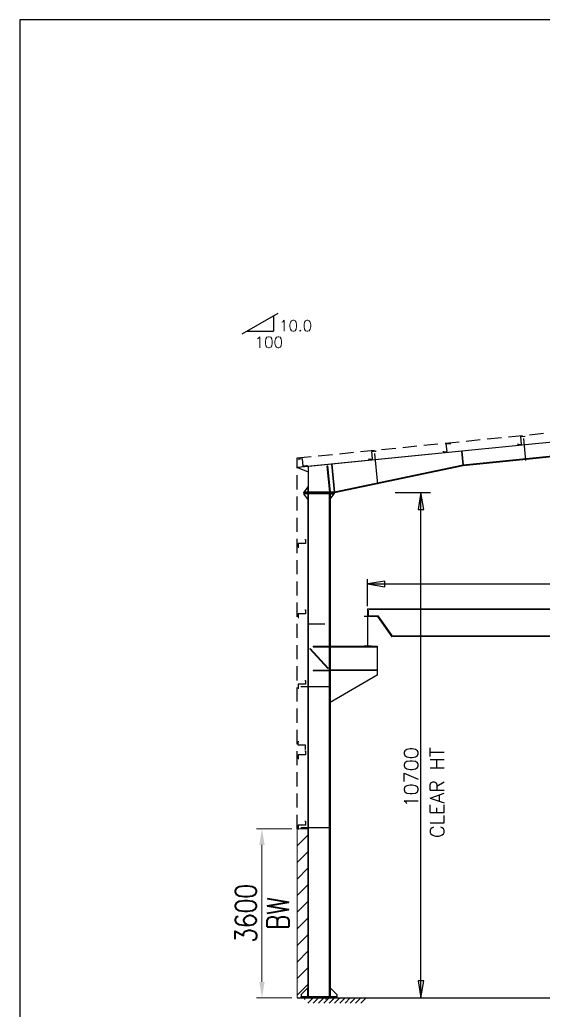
# Model space of a CAD drawing. Header units: millimetres. Extents: x 68421 to 1479662, y -51504 to 144751.
# Drawn here: x 1146465 to 1157605, y 59515 to 80606 of the extents above; entities that cross this region are included whole.
import ezdxf

# ---------------------------------------------------------------- set-up
doc = ezdxf.new("R2010")
doc.units = ezdxf.units.MM
doc.header["$LTSCALE"] = 0.35
doc.header["$MEASUREMENT"] = 0
doc.linetypes.add('CONTIN', pattern=[0, 0, 0])
doc.linetypes.add('DASHED', pattern=[1290.855, 860.57, -430.285])
doc.layers.get('0').update_dxf_attribs({"linetype": 'CONTIN'})
doc.layers.get('Defpoints').update_dxf_attribs({"linetype": 'CONTINUOUS'})
for name, color, linetype in [('1', 7, 'CONTIN'), ('10', 10, 'CONTIN'), ('11', 7, 'CONTIN'), ('12', 6, 'CONTIN'), ('2', 6, 'CONTIN'), ('22', 7, 'CONTIN'), ('3', 7, 'CONTIN'), ('5', 5, 'DASHED')]:
    doc.layers.add(name, color=color, linetype=linetype)
doc.styles.add('SIMPLEX', font='simplex.shx', dxfattribs={"width": 0.8})
doc.dimstyles.new('FOR D', dxfattribs={"dimscale": 114, "dimtxt": 2, "dimasz": 2, "dimexe": 1, "dimexo": 1, "dimgap": 1, "dimtad": 1, "dimdec": 0, "dimzin": 0, "dimdsep": 46, "dimtxsty": 'SIMPLEX', "dimcen": 1, "dimclrd": 6, "dimclre": 6, "dimclrt": 7, "dimadec": 0, "dimazin": 0, "dimtfac": 1, "dimtdec": 0, "dimtofl": 0, "dimtmove": 0, "dimatfit": 3, "dimfxl": 1, "dimtolj": 1, "dimtzin": 0, "dimlwd": 0, "dimlwe": 0, "dimarcsym": 1})

# ---------------------------------------------------------------- blocks, each defined once
blk = doc.blocks.new('WSECTN')
for p, q in [((-76.2, 25.4), (76.2, 25.4)), ((0, 0), (0, 25.4)), ((-76.2, 0), (76.2, 0))]:
    blk.add_line(p, q)
blk = doc.blocks.new('ARROWF')
for p, q in [((0, 0), (-366, 61)), ((-366, 61), (-366, -61)), ((-366, -61), (0, 0))]:
    blk.add_line(p, q)
blk = doc.blocks.new('ZCOL')
for p, q in [((10.2, 0), (0, 0)), ((0, 0), (0, -25.4)), ((10.2, -2.5), (10.2, 0)), ((-10.2, -25.4), (-10.2, -22.9)), ((0, -25.4), (-10.2, -25.4))]:
    blk.add_line(p, q)
blk = doc.blocks.new('FGD')
at = {"lineweight": 0}
for p, q in [((1119001, 91678), (1131701, 91682)), ((1119001, 91678), (1119001, 91509)), ((1119021, 91652), (1119021, 91536)), ((1119028, 91658), (1131675, 91662)), ((1119001, 91509), (1119211, 91509)), ((1119028, 91529), (1119218, 91529)), ((1119211, 91509), (1119518, 91082)), ((1119224, 91526), (1119526, 91105)), ((1119518, 91082), (1131185, 91086)), ((1119531, 91102), (1131171, 91106))]:
    blk.add_line(p, q, dxfattribs=at)
for centre, start, end in [((1119028, 91652), 90, 180), ((1119028, 91536), 180, 270), ((1119218, 91522), 35.6722, 90)]:
    blk.add_arc(centre, 6.64, start, end, dxfattribs=at)
blk = doc.blocks.new('*D266')
at = {"color": 6, "linetype": 'Continuous', "lineweight": 0}
for p, q in [((1152254.23389, 63376.54), (1151505, 63376.54)), ((1151619, 63034.54), (1151619, 60118.54)), ((1152254.23389, 59776.54), (1151505, 59776.54))]:
    blk.add_line(p, q, dxfattribs=at)
at = {"color": 6, "linetype": 'Continuous', "lineweight": 5}
for points in [[(1151676, 63034.54), (1151562, 63034.54), (1151619, 63376.54)], [(1151562, 60118.54), (1151676, 60118.54), (1151619, 59776.54)]]:
    blk.add_solid(points, dxfattribs=at)
at = {"layer": 'Defpoints', "color": 0, "linetype": 'Continuous', "lineweight": 5}
for p in [(1152368.23389, 63376.54), (1151619, 59776.54), (1152368.23389, 59776.54)]:
    blk.add_point(p, dxfattribs=at)
at = {"color": 7, "linetype": 'Continuous', "lineweight": 5, "char_height": 456, "attachment_point": 5, "rotation": 90, "style": 'SIMPLEX'}
for s, insert in [('\\A1;3600', (1151277, 61576.54)), ('BW', (1151961, 61576.54))]:
    blk.add_mtext(s, dxfattribs=dict(at, insert=insert))

msp = doc.modelspace()

# ---------------------------------------------------------------- hatches: boundary and pattern name
at = {"linetype": 'Continuous', "lineweight": 5}
h = msp.add_hatch(dxfattribs=at)
h.set_pattern_fill('ANSI31', color=256, scale=2000)
h.set_pattern_definition([(45, (34867, 4407), (-176.776695, 176.776695), [])])
h.paths.add_polyline_path([(1152368.23389, 63376.54), (1152603.23388, 63376.54), (1152603.23388, 59776.54), (1152368.23389, 59776.54)])

# ---------------------------------------------------------------- linework, layer by layer
msp.add_lwpolyline([(1152368.23389, 63376.54), (1152603.23388, 63376.54), (1152603.23388, 59776.54), (1152368.23389, 59776.54)], close=True, dxfattribs=at)
at = {"layer": '1'}
for p, q in [((1152378.23389, 71076.542), (1161502.6753, 71988.9863)), ((1161503.17334, 71984.0097), (1152378.73089, 71071.5673)), ((1161503.17334, 71984.0097), (1155871.26197, 71420.8193)), ((1161533.02393, 71685.5), (1155901.11353, 71122.3086)), ((1161533.02393, 71685.5), (1155901.38086, 71122.3359)), ((1155901.87891, 71117.3603), (1161533.52198, 71680.5244)), ((1157183.77149, 71686.3076), (1157230.20703, 71221.9541)), ((1155871.26197, 71420.8193), (1153103.48188, 71144.0429)), ((1154012.09034, 71369.1396), (1154077.51868, 70714.8525)), ((1155901.11353, 71122.3086), (1155871.26197, 71420.8193)), ((1155871.26197, 71420.8193), (1155901.11353, 71122.3086)), ((1152603.23389, 71094.0175), (1152373.23389, 71071.0175)), ((1152378.73089, 71071.5673), (1152378.23389, 71076.542)), ((1152608.23389, 71094.0175), (1152603.23389, 71094.0175)), ((1152603.23389, 71094.0175), (1152603.23389, 70546.5254)), ((1153103.48188, 71144.0429), (1152608.23389, 71094.5175)), ((1152608.23389, 70546.5254), (1152608.23389, 71094.5175)), ((1152608.23389, 70546.5254), (1152608.23389, 71094.0175)), ((1153012.48688, 71104.2441), (1153002.53583, 71103.248)), ((1153012.48688, 71104.2441), (1153002.53583, 71103.248)), ((1153012.48688, 71104.2441), (1153002.53583, 71103.248)), ((1153012.48688, 71104.2441), (1153002.53583, 71103.248)), ((1153012.48688, 71104.2441), (1153002.53583, 71103.248)), ((1153012.48688, 71104.2441), (1153002.53583, 71103.248)), ((1153012.48688, 71104.2441), (1153002.53583, 71103.248)), ((1153012.48688, 71104.2441), (1153002.53583, 71103.248)), ((1153012.48688, 71104.2441), (1153002.53583, 71103.248)), ((1153002.53583, 71103.248), (1153058.25788, 70546.0273)), ((1153002.53583, 71103.248), (1153058.25788, 70546.0273)), ((1153002.53583, 71103.248), (1153058.25788, 70546.0273)), ((1153002.53583, 71103.248), (1153058.25788, 70546.0273)), ((1153002.53583, 71103.248), (1153058.25788, 70546.0273)), ((1153002.53583, 71103.248), (1153058.25788, 70546.0273)), ((1153002.53583, 71103.248), (1153058.25788, 70546.0273)), ((1153002.53583, 71103.248), (1153058.25788, 70546.0273)), ((1153002.53583, 71103.248), (1153058.25788, 70546.0273)), ((1153012.48688, 71104.2441), (1153068.20887, 70547.0224)), ((1153012.48688, 71104.2441), (1153068.20887, 70547.0224)), ((1153012.48688, 71104.2441), (1153068.20887, 70547.0224)), ((1153012.48688, 71104.2441), (1153068.20887, 70547.0224)), ((1153012.48688, 71104.2441), (1153068.20887, 70547.0224)), ((1153012.48688, 71104.2441), (1153068.20887, 70547.0224)), ((1153012.48688, 71104.2441), (1153068.20887, 70547.0224)), ((1153012.48688, 71104.2441), (1153068.20887, 70547.0224)), ((1153012.48688, 71104.2441), (1153068.20887, 70547.0224)), ((1153163.23389, 70546.5254), (1153103.48188, 71144.0429)), ((1153103.48188, 71144.0429), (1153163.23389, 70546.5254)), ((1155901.11353, 71122.3086), (1153163.23389, 70546.5254)), ((1155900.84961, 71122.2539), (1153163.23389, 70546.5254)), ((1153164.26288, 70541.6328), (1155901.87891, 71117.3603)), ((1155900.84961, 71122.2539), (1155901.87891, 71117.3603)), ((1155901.11353, 71122.3086), (1155901.11353, 71122.3086)), ((1155901.38086, 71122.3359), (1155901.87891, 71117.3603)), ((1152373.23389, 71071.0175), (1152603.23389, 70979.0185)), ((1152603.23389, 70666.5244), (1152508.23387, 70546.5254)), ((1152603.23389, 70546.5254), (1152603.23389, 70666.5244)), ((1153158.23389, 70546.5254), (1152508.23387, 70546.5254)), ((1152508.23387, 70530.5254), (1152508.23387, 70546.5254)), ((1152508.23387, 70546.5254), (1152508.23387, 70546.5254)), ((1152603.23389, 70546.5254), (1152508.23387, 70546.5254)), ((1152508.23387, 70530.5254), (1153158.23389, 70530.5254)), ((1152508.23387, 70530.5254), (1152508.23387, 70514.5254)), ((1152508.23387, 70530.5254), (1153158.23389, 70530.5254)), ((1153158.23389, 70514.5254), (1152508.23387, 70514.5254)), ((1152598.23387, 70394.5254), (1152508.23387, 70514.5254)), ((1152508.23387, 70514.5254), (1152508.23387, 70514.5254)), ((1152598.23387, 70514.5254), (1152508.23387, 70514.5254)), ((1152558.23387, 70501.8252), (1152558.23387, 70559.2255)), ((1152558.23387, 70501.8252), (1152558.23387, 70559.2255)), ((1152608.23389, 70514.5254), (1152598.23387, 70514.5254)), ((1152598.23387, 70514.5254), (1152598.23387, 59796.54)), ((1152598.23387, 70514.5254), (1152598.23387, 70394.5254)), ((1152608.23389, 70546.5254), (1152603.23389, 70546.5254)), ((1153163.23389, 70546.5254), (1152608.23389, 70546.5254)), ((1153058.23389, 70514.5254), (1152608.23389, 70514.5254)), ((1152608.23389, 59796.54), (1152608.23389, 70514.5254)), ((1152608.23389, 59796.54), (1152608.23389, 70514.5254)), ((1152658.23389, 70501.8252), (1152658.23389, 70559.2255)), ((1152658.23389, 70501.8252), (1152658.23389, 70559.2255)), ((1153008.23389, 70501.8252), (1153008.23389, 70559.2255)), ((1153008.23389, 70501.8252), (1153008.23389, 70559.2255)), ((1153058.23389, 59796.54), (1153058.23389, 70514.5254)), ((1153058.23389, 70514.5254), (1153058.23389, 70514.5254)), ((1153058.23389, 59796.54), (1153058.23389, 70514.5254)), ((1153058.23389, 70514.5254), (1153068.23389, 70514.5254)), ((1153068.20887, 70547.0224), (1153058.25788, 70546.0273)), ((1153068.20887, 70547.0224), (1153058.25788, 70546.0273)), ((1153068.20887, 70547.0224), (1153058.25788, 70546.0273)), ((1153068.20887, 70547.0224), (1153058.25788, 70546.0273)), ((1153068.20887, 70547.0224), (1153058.25788, 70546.0273)), ((1153068.20887, 70547.0224), (1153058.25788, 70546.0273)), ((1153068.20887, 70547.0224), (1153058.25788, 70546.0273)), ((1153068.20887, 70547.0224), (1153058.25788, 70546.0273)), ((1153068.20887, 70547.0224), (1153058.25788, 70546.0273)), ((1153068.23389, 70514.5254), (1153068.23389, 59796.54)), ((1153068.23389, 70514.5254), (1153068.23389, 70394.5254)), ((1153068.23389, 70394.5254), (1153158.23389, 70514.5254)), ((1153068.23389, 70514.5254), (1153158.23389, 70514.5254)), ((1153108.23389, 70501.8252), (1153108.23389, 70559.2255)), ((1153108.23389, 70501.8252), (1153108.23389, 70559.2255)), ((1153158.23389, 70530.5254), (1153158.23389, 70546.5254)), ((1153158.23389, 70530.5254), (1153158.23389, 70514.5254)), ((1153158.23389, 70514.5254), (1153158.23389, 70514.5254)), ((1153163.23389, 70546.5254), (1153163.23389, 70546.5254)), ((1153163.23389, 70546.5254), (1153163.23389, 70546.5254)), ((1153163.23389, 70546.5254), (1153164.26288, 70541.6328)), ((1152608.23389, 67746.54), (1152958.23389, 67746.54)), ((1152608.23389, 67746.54), (1152608.23389, 67740.54)), ((1152608.23389, 67746.54), (1152958.23389, 67746.54)), ((1152608.23389, 67746.54), (1152608.23389, 67740.54)), ((1152608.23389, 67746.54), (1152958.23389, 67746.54)), ((1152608.23389, 67746.54), (1152608.23389, 67740.54)), ((1152608.23389, 67746.54), (1152958.23389, 67746.54)), ((1152608.23389, 67746.54), (1152608.23389, 67740.54)), ((1152608.23389, 67746.54), (1152958.23389, 67746.54)), ((1152608.23389, 67746.54), (1152608.23389, 67740.54)), ((1152608.23389, 67746.54), (1152958.23389, 67746.54)), ((1152608.23389, 67746.54), (1152608.23389, 67740.54)), ((1152608.23389, 67746.54), (1152958.23389, 67746.54)), ((1152608.23389, 67746.54), (1152608.23389, 67740.54)), ((1152608.23389, 67746.54), (1152958.23389, 67746.54)), ((1152608.23389, 67746.54), (1152608.23389, 67740.54)), ((1152608.23389, 67746.54), (1152958.23389, 67746.54)), ((1152608.23389, 67746.54), (1152608.23389, 67740.54)), ((1152608.23389, 67740.54), (1152958.23389, 67740.54)), ((1152608.23389, 67740.54), (1152958.23389, 67740.54)), ((1152608.23389, 67740.54), (1152958.23389, 67740.54)), ((1152608.23389, 67740.54), (1152958.23389, 67740.54)), ((1152608.23389, 67740.54), (1152958.23389, 67740.54)), ((1152608.23389, 67740.54), (1152958.23389, 67740.54)), ((1152608.23389, 67740.54), (1152958.23389, 67740.54)), ((1152608.23389, 67740.54), (1152958.23389, 67740.54)), ((1152608.23389, 67740.54), (1152958.23389, 67740.54)), ((1152958.23389, 67746.54), (1152958.23389, 67740.54)), ((1152958.23389, 67746.54), (1152958.23389, 67740.54)), ((1152958.23389, 67746.54), (1152958.23389, 67740.54)), ((1152958.23389, 67746.54), (1152958.23389, 67740.54)), ((1152958.23389, 67746.54), (1152958.23389, 67740.54)), ((1152958.23389, 67746.54), (1152958.23389, 67740.54)), ((1152958.23389, 67746.54), (1152958.23389, 67740.54)), ((1152958.23389, 67746.54), (1152958.23389, 67740.54)), ((1152958.23389, 67746.54), (1152958.23389, 67740.54)), ((1152645.88089, 67215.50973), (1152641.43689, 67211.4775)), ((1152645.88089, 67215.50973), (1152641.43689, 67211.4775)), ((1152645.88089, 67215.50973), (1152641.43689, 67211.4775)), ((1152645.88089, 67215.50973), (1152641.43689, 67211.4775)), ((1152645.88089, 67215.50973), (1152641.43689, 67211.4775)), ((1152645.88089, 67215.50973), (1152641.43689, 67211.4775)), ((1152645.88089, 67215.50973), (1152641.43689, 67211.4775)), ((1152645.88089, 67215.50973), (1152641.43689, 67211.4775)), ((1152645.88089, 67215.50973), (1152641.43689, 67211.4775)), ((1152641.43689, 67211.4775), (1153020.58692, 66793.56979)), ((1152641.43689, 67211.4775), (1153020.58692, 66793.56979)), ((1152641.43689, 67211.4775), (1153020.58692, 66793.56979)), ((1152641.43689, 67211.4775), (1153020.58692, 66793.56979)), ((1152641.43689, 67211.4775), (1153020.58692, 66793.56979)), ((1152641.43689, 67211.4775), (1153020.58692, 66793.56979)), ((1152641.43689, 67211.4775), (1153020.58692, 66793.56979)), ((1152641.43689, 67211.4775), (1153020.58692, 66793.56979)), ((1152641.43689, 67211.4775), (1153020.58692, 66793.56979)), ((1152645.88089, 67215.50973), (1153025.02991, 66797.60299)), ((1152645.88089, 67215.50973), (1153025.02991, 66797.60299)), ((1152645.88089, 67215.50973), (1153025.02991, 66797.60299)), ((1152645.88089, 67215.50973), (1153025.02991, 66797.60299)), ((1152645.88089, 67215.50973), (1153025.02991, 66797.60299)), ((1152645.88089, 67215.50973), (1153025.02991, 66797.60299)), ((1152645.88089, 67215.50973), (1153025.02991, 66797.60299)), ((1152645.88089, 67215.50973), (1153025.02991, 66797.60299)), ((1152645.88089, 67215.50973), (1153025.02991, 66797.60299)), ((1152708.23389, 67264.54), (1153058.23389, 67264.54)), ((1152708.23389, 67264.54), (1152708.23389, 67252.54)), ((1152708.23389, 67264.54), (1153058.23389, 67264.54)), ((1152708.23389, 67264.54), (1152708.23389, 67252.54)), ((1152708.23389, 67264.54), (1153058.23389, 67264.54)), ((1152708.23389, 67264.54), (1152708.23389, 67252.54)), ((1152708.23389, 67264.54), (1153058.23389, 67264.54)), ((1152708.23389, 67264.54), (1152708.23389, 67252.54)), ((1152708.23389, 67264.54), (1153058.23389, 67264.54)), ((1152708.23389, 67264.54), (1152708.23389, 67252.54)), ((1152708.23389, 67264.54), (1153058.23389, 67264.54)), ((1152708.23389, 67264.54), (1152708.23389, 67252.54)), ((1152708.23389, 67264.54), (1153058.23389, 67264.54)), ((1152708.23389, 67264.54), (1152708.23389, 67252.54)), ((1152708.23389, 67264.54), (1153058.23389, 67264.54)), ((1152708.23389, 67264.54), (1152708.23389, 67252.54)), ((1152708.23389, 67264.54), (1153058.23389, 67264.54)), ((1152708.23389, 67264.54), (1152708.23389, 67252.54)), ((1152708.23389, 67252.54), (1153058.23389, 67252.54)), ((1152708.23389, 67252.54), (1153058.23389, 67252.54)), ((1152708.23389, 67252.54), (1153058.23389, 67252.54)), ((1152708.23389, 67252.54), (1153058.23389, 67252.54)), ((1152708.23389, 67252.54), (1153058.23389, 67252.54)), ((1152708.23389, 67252.54), (1153058.23389, 67252.54)), ((1152708.23389, 67252.54), (1153058.23389, 67252.54)), ((1152708.23389, 67252.54), (1153058.23389, 67252.54)), ((1152708.23389, 67252.54), (1153058.23389, 67252.54)), ((1153058.23389, 67264.54), (1153058.23389, 67252.54)), ((1153058.23389, 67264.54), (1153058.23389, 67252.54)), ((1153058.23389, 67264.54), (1153058.23389, 67252.54)), ((1153058.23389, 67264.54), (1153058.23389, 67252.54)), ((1153058.23389, 67264.54), (1153058.23389, 67252.54)), ((1153058.23389, 67264.54), (1153058.23389, 67252.54)), ((1153058.23389, 67264.54), (1153058.23389, 67252.54)), ((1153058.23389, 67264.54), (1153058.23389, 67252.54)), ((1153058.23389, 67264.54), (1153058.23389, 67252.54)), ((1153068.23389, 67264.54), (1154068.23377, 67264.54)), ((1153068.23389, 67264.54), (1154068.23377, 67264.54)), ((1153068.23389, 67264.54), (1154068.23377, 67264.54)), ((1153068.23389, 67264.54), (1154068.23377, 67264.54)), ((1153068.23389, 67264.54), (1154068.23377, 67264.54)), ((1153068.23389, 67264.54), (1154068.23377, 67264.54)), ((1153068.23389, 67264.54), (1154068.23377, 67264.54)), ((1153068.23389, 67264.54), (1154068.23377, 67264.54)), ((1153068.23389, 67264.54), (1154068.23377, 67264.54)), ((1153068.23389, 67256.54), (1154068.23377, 67256.54)), ((1153068.23389, 67256.54), (1154068.23377, 67256.54)), ((1153068.23389, 67256.54), (1154068.23377, 67256.54)), ((1153068.23389, 67256.54), (1154068.23377, 67256.54)), ((1153068.23389, 67256.54), (1154068.23377, 67256.54)), ((1153068.23389, 67256.54), (1154068.23377, 67256.54)), ((1153068.23389, 67256.54), (1154068.23377, 67256.54)), ((1153068.23389, 67256.54), (1154068.23377, 67256.54)), ((1153068.23389, 67256.54), (1154068.23377, 67256.54)), ((1154068.23377, 67264.54), (1154068.23377, 66748.54)), ((1154068.23377, 67264.54), (1154068.23377, 66748.54)), ((1154068.23377, 67264.54), (1154068.23377, 66748.54)), ((1154068.23377, 67264.54), (1154068.23377, 66748.54)), ((1154068.23377, 67264.54), (1154068.23377, 66748.54)), ((1154068.23377, 67264.54), (1154068.23377, 66748.54)), ((1154068.23377, 67264.54), (1154068.23377, 66748.54)), ((1154068.23377, 67264.54), (1154068.23377, 66748.54)), ((1154068.23377, 67264.54), (1154068.23377, 66748.54)), ((1152708.23389, 66756.54), (1153058.23389, 66756.54)), ((1152708.23389, 66756.54), (1152708.23389, 66748.54)), ((1152708.23389, 66756.54), (1153058.23389, 66756.54)), ((1152708.23389, 66756.54), (1152708.23389, 66748.54)), ((1152708.23389, 66756.54), (1153058.23389, 66756.54)), ((1152708.23389, 66756.54), (1152708.23389, 66748.54)), ((1152708.23389, 66756.54), (1153058.23389, 66756.54)), ((1152708.23389, 66756.54), (1152708.23389, 66748.54)), ((1152708.23389, 66756.54), (1153058.23389, 66756.54)), ((1152708.23389, 66756.54), (1152708.23389, 66748.54)), ((1152708.23389, 66756.54), (1153058.23389, 66756.54)), ((1152708.23389, 66756.54), (1152708.23389, 66748.54)), ((1152708.23389, 66756.54), (1153058.23389, 66756.54)), ((1152708.23389, 66756.54), (1152708.23389, 66748.54)), ((1152708.23389, 66756.54), (1153058.23389, 66756.54)), ((1152708.23389, 66756.54), (1152708.23389, 66748.54)), ((1152708.23389, 66756.54), (1153058.23389, 66756.54)), ((1152708.23389, 66756.54), (1152708.23389, 66748.54)), ((1152708.23389, 66748.54), (1153058.23389, 66748.54)), ((1152708.23389, 66748.54), (1153058.23389, 66748.54)), ((1152708.23389, 66748.54), (1153058.23389, 66748.54)), ((1152708.23389, 66748.54), (1153058.23389, 66748.54)), ((1152708.23389, 66748.54), (1153058.23389, 66748.54)), ((1152708.23389, 66748.54), (1153058.23389, 66748.54)), ((1152708.23389, 66748.54), (1153058.23389, 66748.54)), ((1152708.23389, 66748.54), (1153058.23389, 66748.54)), ((1152708.23389, 66748.54), (1153058.23389, 66748.54)), ((1153025.02991, 66797.60299), (1153020.58692, 66793.56979)), ((1153025.02991, 66797.60299), (1153020.58692, 66793.56979)), ((1153025.02991, 66797.60299), (1153020.58692, 66793.56979)), ((1153025.02991, 66797.60299), (1153020.58692, 66793.56979)), ((1153025.02991, 66797.60299), (1153020.58692, 66793.56979)), ((1153025.02991, 66797.60299), (1153020.58692, 66793.56979)), ((1153025.02991, 66797.60299), (1153020.58692, 66793.56979)), ((1153025.02991, 66797.60299), (1153020.58692, 66793.56979)), ((1153025.02991, 66797.60299), (1153020.58692, 66793.56979)), ((1153058.23389, 66756.54), (1153058.23389, 66748.54)), ((1153058.23389, 66756.54), (1153058.23389, 66748.54)), ((1153058.23389, 66756.54), (1153058.23389, 66748.54)), ((1153058.23389, 66756.54), (1153058.23389, 66748.54)), ((1153058.23389, 66756.54), (1153058.23389, 66748.54)), ((1153058.23389, 66756.54), (1153058.23389, 66748.54)), ((1153058.23389, 66756.54), (1153058.23389, 66748.54)), ((1153058.23389, 66756.54), (1153058.23389, 66748.54)), ((1153058.23389, 66756.54), (1153058.23389, 66748.54)), ((1154068.23377, 66756.54), (1153068.23389, 66756.54)), ((1154068.23377, 66756.54), (1153068.23389, 66756.54)), ((1154068.23377, 66756.54), (1153068.23389, 66756.54)), ((1154068.23377, 66756.54), (1153068.23389, 66756.54)), ((1154068.23377, 66756.54), (1153068.23389, 66756.54)), ((1154068.23377, 66756.54), (1153068.23389, 66756.54)), ((1154068.23377, 66756.54), (1153068.23389, 66756.54)), ((1154068.23377, 66756.54), (1153068.23389, 66756.54)), ((1154068.23377, 66756.54), (1153068.23389, 66756.54)), ((1154068.23377, 66748.54), (1153068.23389, 66748.54)), ((1154068.23377, 66748.54), (1153068.23389, 66748.54)), ((1154068.23377, 66748.54), (1153068.23389, 66748.54)), ((1154068.23377, 66748.54), (1153068.23389, 66748.54)), ((1154068.23377, 66748.54), (1153068.23389, 66748.54)), ((1154068.23377, 66748.54), (1153068.23389, 66748.54)), ((1154068.23377, 66748.54), (1153068.23389, 66748.54)), ((1154068.23377, 66748.54), (1153068.23389, 66748.54)), ((1154068.23377, 66748.54), (1153068.23389, 66748.54)), ((1154068.23377, 66648.54), (1153068.23389, 66071.18844)), ((1154068.23377, 66748.54), (1154068.23377, 66648.54)), ((1152448.66598, 66405.3276), (1153086.33594, 66405.3276)), ((1152448.66503, 63405.32784), (1153086.33509, 63405.32711)), ((1152598.23387, 59991.54), (1152453.23389, 59846.53999)), ((1152598.23387, 59796.54), (1152598.23387, 59991.54)), ((1153068.23389, 59796.54), (1153068.23389, 59991.54)), ((1153068.23389, 59991.54), (1153213.23383, 59846.53999)), ((1152453.23389, 59846.53999), (1152453.23389, 59796.54)), ((1153213.23383, 59796.54), (1152453.23389, 59796.54)), ((1152453.23389, 59776.54), (1152453.23389, 59796.54)), ((1152598.23387, 59796.54), (1152453.23389, 59796.54)), ((1152453.23389, 59776.54), (1153213.23383, 59776.54)), ((1152528.23389, 59743.84), (1152528.23389, 59809.24)), ((1152608.23389, 59796.54), (1152598.23387, 59796.54)), ((1152608.23389, 59796.54), (1153058.23389, 59796.54)), ((1152678.23389, 59743.84), (1152678.23389, 59809.24)), ((1152988.23389, 59743.84), (1152988.23389, 59809.24)), ((1153058.23389, 59796.54), (1153068.23389, 59796.54)), ((1153068.23389, 59796.54), (1153213.23383, 59796.54)), ((1153138.23389, 59743.84), (1153138.23389, 59809.24)), ((1153213.23383, 59846.53999), (1153213.23383, 59796.54)), ((1153213.23383, 59776.54), (1153213.23383, 59796.54))]:
    msp.add_line(p, q, dxfattribs=at)
at = {"layer": '12'}
for p, q in [((1154455.95459, 70541.6396), (1155207.06641, 70541.6396)), ((1154455.95459, 59776.54), (1155207.06641, 59776.54))]:
    msp.add_line(p, q, dxfattribs=at)
at = {"layer": '2'}
for p, q in [((1155002.21802, 59776.54), (1155002.21802, 70541.6396)), ((1153868.23389, 68121.87398), (1153868.23389, 68693.7441)), ((1153868.23389, 68591.3193), (1166568.23589, 68591.3193)), ((1152368.23389, 59776.54), (1197368.23389, 59776.54)), ((1152598.2339, 59776.54), (1153860.57898, 59776.54)), ((1152598.2339, 59663.87318), (1152710.9007, 59776.54)), ((1152710.9007, 59663.87318), (1152823.56757, 59776.54)), ((1152823.56757, 59663.87318), (1152936.23432, 59776.54)), ((1152936.23432, 59663.87318), (1153048.90113, 59776.54)), ((1153048.90113, 59663.87318), (1153161.56793, 59776.54)), ((1153161.56793, 59663.87318), (1153274.23481, 59776.54)), ((1153274.23481, 59663.87318), (1153386.90168, 59776.54)), ((1153386.90168, 59663.87318), (1153499.56848, 59776.54)), ((1153499.56848, 59663.87318), (1153612.23535, 59776.54)), ((1153612.23535, 59663.87318), (1153724.90223, 59776.54)), ((1153724.90223, 59663.87318), (1153837.5691, 59776.54))]:
    msp.add_line(p, q, dxfattribs=at)
at = {"layer": '22'}
for p, q in [((1202919.3789, 80606), (1146465, 80606)), ((1146465, 80606), (1146465, 40684.6836))]:
    msp.add_line(p, q, dxfattribs=at)
at = {"layer": '3'}
for p, q in [((1151198.65768, 73917.4423), (1151962.97368, 74358.7226)), ((1151865.40138, 74302.3877), (1151865.40138, 73973.7754)), ((1151296.22998, 73973.7754), (1151865.40138, 73973.7754))]:
    msp.add_line(p, q, dxfattribs=at)
at = {"layer": '5'}
for p, q in [((1152368.23389, 71276.54), (1174868.23389, 73526.538)), ((1152368.23389, 63376.54), (1152368.23389, 71276.54))]:
    msp.add_line(p, q, dxfattribs=at)

# ---------------------------------------------------------------- block references
at = {"linetype": 'Continuous', "lineweight": 5}
msp.add_blockref('FGD', (34867, -23612.45951), dxfattribs=at)
at = {"layer": '1', "yscale": 24.8937016, "zscale": 24.8937016, "rotation": 180}
msp.add_blockref('WSECTN', (1153868.23389, 67896.54049), dxfattribs=at)
at = {"layer": '10'}
for p, xscale, yscale, zscale, rotation in [((1157143.71143, 71572.2353), -8, -6.3740158, -6.3740158, 5.710590800000002), ((1155557.91993, 71413.6562), -8, -6.3740158, -6.3740158, 5.710590800000002), ((1153972.02991, 71255.0673), -8, -6.3740158, -6.3740158, 5.710590800000002), ((1152496.05312, 71097.2148), 8, -6.374007700000001, -6.374007700000001, 5.7105908), ((1152549.18692, 69456.54), 8, -6.3740158, -6.3740158, 89.99998470000001), ((1152549.18645, 67956.54), 8, -6.3740158, -6.3740158, 89.99998470000001), ((1152549.18598, 66456.54), 8, -6.3740158, -6.3740158, 89.99998470000001), ((1152549.18556, 65156.54), -8, -6.3740158, -6.3740158, 89.99998469999991), ((1152549.1855, 64956.54), 8, -6.3740158, -6.3740158, 89.99998470000001), ((1152549.18505, 63456.54024), 8, -6.3740158, -6.3740158, 89.99998470000001)]:
    msp.add_blockref('ZCOL', p, dxfattribs=dict(at, xscale=xscale, yscale=yscale, zscale=zscale, rotation=rotation))
at = {"layer": '2'}
for p, rotation in [((1155002.21802, 70541.6396), 90), ((1153868.23389, 68591.3193), 180), ((1155002.21802, 59776.54), 270)]:
    msp.add_blockref('ARROWF', p, dxfattribs=dict(at, rotation=rotation))

# ---------------------------------------------------------------- texts
at = {"layer": '11', "style": 'SIMPLEX'}
for s, p in [('10700', (1154943.53736, 63831.96383)), ('CLEAR HT', (1155496.62134, 63183.57418))]:
    msp.add_text(s, height=300, rotation=89.9999847, dxfattribs=at).set_placement(p)
at = {"layer": '3', "style": 'SIMPLEX'}
for s, p in [('10.0', (1151982.76268, 73973.7754)), ('100', (1151463.45438, 73621.6923))]:
    msp.add_text(s, height=234.722565, dxfattribs=at).set_placement(p)

# ---------------------------------------------------------------- dimensions: what is measured, and where the dimension line sits
at = {"linetype": 'Continuous', "lineweight": 5}
dim = msp.add_linear_dim(base=(1151619, 59776.54), p1=(1152368.23389, 63376.54), p2=(1152368.23389, 59776.54), angle=90, text='<>\\XBW', dimstyle='FOR D', override={"dimtxt": 4, "dimasz": 3, "dimtxsty": 'SIMPLEX'}, dxfattribs=at)
dim.commit()
dim.dimension.update_dxf_attribs({"geometry": '*D266', "text_midpoint": (1151619, 61576.54)})

doc.saveas('drawing.dxf')
